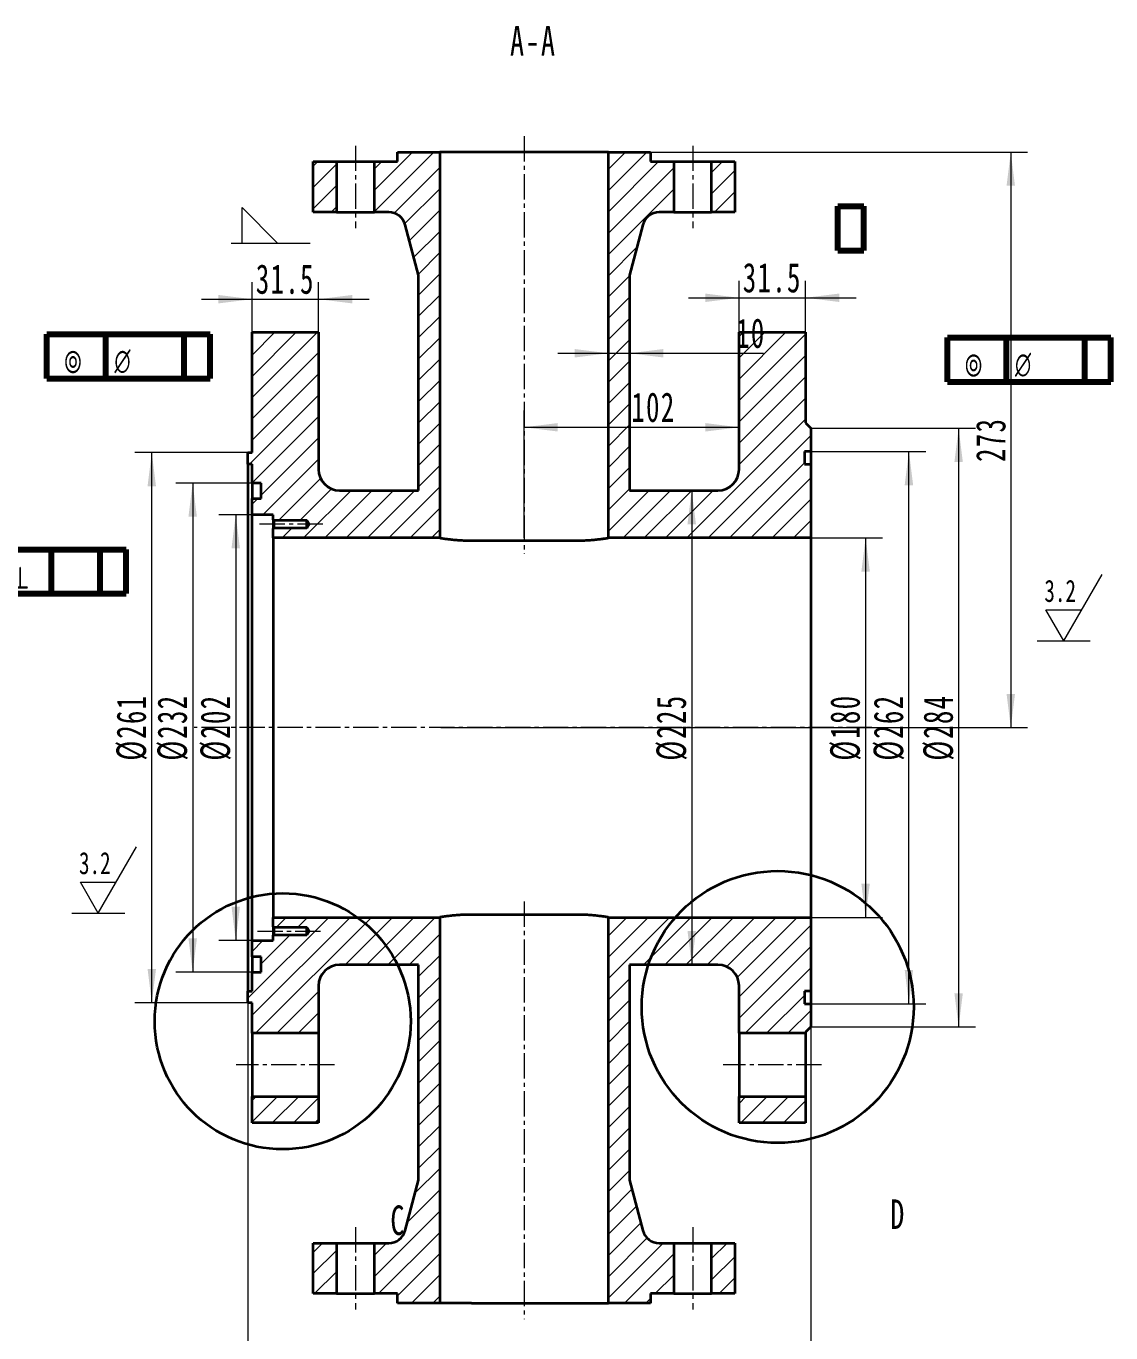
# Model space of a CAD drawing. Header units: millimetres. Extents: x -1112 to 2613, y -594 to 620.
# Drawn here: x 1548 to 2063, y -92 to 528 of the extents above; entities that cross this region are included whole.
import ezdxf

# ---------------------------------------------------------------- set-up
doc = ezdxf.new("R2010")
doc.units = ezdxf.units.MM
doc.linetypes.add('点画线', pattern=[18, 12, -2, 2, -2])
doc.layers.get('0').update_dxf_attribs({"lineweight": 35})
for name, color, linetype, lineweight in [('10', 7, 'Continuous', 18), ('中心线层', 1, '点画线', 18), ('修改图层', 1, 'Continuous', 80), ('剖面线层', 4, 'Continuous', 18), ('尺寸线层', 3, 'Continuous', 18), ('文字图层', 3, 'Continuous', 18), ('粗实线层', 7, 'Continuous', 35)]:
    doc.layers.add(name, color=color, linetype=linetype, lineweight=lineweight)
doc.styles.add('NX ANSI Symbols', font='')
doc.styles.add('宋体', font='')
doc.styles.add('标准', font='', dxfattribs={"width": 0.667})
doc.styles.get('NX ANSI Symbols').set_extended_font_data('nx ansi symbols')
doc.styles.get('宋体').set_extended_font_data('宋体')
doc.styles.get('标准').set_extended_font_data('宋体')
doc.dimstyles.new('标准', dxfattribs={"dimscale": 4, "dimtxt": 3.5, "dimasz": 4, "dimexe": 2, "dimexo": 0, "dimtad": 1, "dimdsep": 46, "dimtxsty": '标准', "dimblk": '_CAXARROW', "dimcen": 0, "dimdle": 8, "dimazin": 2, "dimtfac": 0.707107, "dimtdec": 3, "dimtmove": 2, "dimatfit": 3, "dimfxl": 1, "dimfrac": 2, "dimtolj": 1, "dimarcsym": 1})

# ---------------------------------------------------------------- blocks, each defined once
blk = doc.blocks.new('GROUPED_GEOM1')
at = {"layer": '10', "color": 3, "lineweight": 18}
for p, q in [((224.694552, 367.497853), (224.694552, 373.097853)), ((224.694552, 373.097853), (230.294552, 367.497853)), ((222.944552, 367.497853), (235.444552, 367.497853)), ((224.694552, 367.497853), (230.294552, 367.497853)), ((235.444552, 367.497853), (235.444552, 367.497853))]:
    blk.add_line(p, q, dxfattribs=at)
blk = doc.blocks.new('FCFEntity1')
at = {"layer": '修改图层'}
for p, q in [((0, -3.5), (0, 3.5)), ((0, 3.5), (21.153299, 3.5)), ((9.339306, -3.5), (9.339306, 3.5)), ((17.030148, -3.5), (17.030148, 3.5)), ((21.153299, -3.5), (21.153299, 3.5)), ((0, -3.5), (21.153299, -3.5))]:
    blk.add_line(p, q, dxfattribs=at)
at = {"layer": '修改图层', "insert": (3.067808, -2.704049), "char_height": 3.5, "width": 9.68819444, "attachment_point": 7, "line_spacing_factor": 1.216778, "style": 'NX ANSI Symbols'}
blk.add_mtext('{\\famgdt|b0|i0|c0|p2;\\W0.7;b}', dxfattribs=at)
blk = doc.blocks.new('FCFEntity3')
at = {"layer": '修改图层'}
for p, q in [((0, -3.5), (0, 3.5)), ((0, 3.5), (25.8431, 3.5)), ((9.339306, -3.5), (9.339306, 3.5)), ((21.719949, -3.5), (21.719949, 3.5)), ((25.8431, -3.5), (25.8431, 3.5)), ((0, -3.5), (25.8431, -3.5))]:
    blk.add_line(p, q, dxfattribs=at)
at = {"layer": '修改图层', "char_height": 3.5, "attachment_point": 7, "line_spacing_factor": 1.216778, "style": 'NX ANSI Symbols'}
for s, insert, width in [('{\\famgdt|b0|i0|c0|p2;\\W0.7;r}', (2.760798, -2.704049), 7.25763889), ('{\\faigdt|b0|i0|c0|p2;\\W0.7;n}', (10.694459, -2.704049), 4.94861111)]:
    blk.add_mtext(s, dxfattribs=dict(at, insert=insert, width=width))
blk = doc.blocks.new('FCFEntity4')
at = {"layer": '修改图层'}
for p, q in [((-25.8431, -3.5), (-25.8431, 3.5)), ((-25.8431, 3.5), (0, 3.5)), ((-16.503794, -3.5), (-16.503794, 3.5)), ((-4.123152, -3.5), (-4.123152, 3.5)), ((0, -3.5), (0, 3.5)), ((-25.8431, -3.5), (0, -3.5))]:
    blk.add_line(p, q, dxfattribs=at)
at = {"layer": '修改图层', "char_height": 3.5, "attachment_point": 7, "line_spacing_factor": 1.216778, "style": 'NX ANSI Symbols'}
for s, insert, width in [('{\\famgdt|b0|i0|c0|p2;\\W0.7;r}', (-23.082302, -2.704049), 7.25763889), ('{\\faigdt|b0|i0|c0|p2;\\W0.7;n}', (-15.148641, -2.704049), 4.94861111)]:
    blk.add_mtext(s, dxfattribs=dict(at, insert=insert, width=width))
blk = doc.blocks.new('FCFEntity5')
at = {"layer": '修改图层'}
for p, q in [((-2.061576, 0), (-2.061576, 7)), ((-2.061576, 7), (2.061575, 7)), ((2.061575, 0), (2.061575, 7)), ((-2.061576, 0), (2.061575, 0))]:
    blk.add_line(p, q, dxfattribs=at)
blk = doc.blocks.new('*X14')
at = {"layer": '尺寸线层', "linetype": 'Continuous'}
for points in [[(1647.4, 296.4), (1649.4, 280.4), (1645.4, 280.4)], [(1647.4, 94.4), (1649.4, 110.4), (1645.4, 110.4)]]:
    blk.add_hatch(color=0, dxfattribs=at).paths.add_polyline_path(points, flags=0)
at = {"layer": '尺寸线层', "color": 0, "linetype": 'Continuous'}
for p, q in [((1661.55, 296.4), (1639.4, 296.4)), ((1647.4, 296.4), (1647.4, 94.4)), ((1660.17, 94.4), (1639.4, 94.4))]:
    blk.add_line(p, q, dxfattribs=at)
at = {"layer": '尺寸线层', "color": 0, "insert": (1637.98, 195.4), "char_height": 14, "width": 55.2351, "attachment_point": 5, "rotation": 90, "line_spacing_factor": 1.15057, "style": '标准'}
blk.add_mtext('\\T1.1;%%C202', dxfattribs=at)
blk = doc.blocks.new('_CAXARROW')
blk.add_hatch(color=0).paths.add_polyline_path([(0, 0), (-1, 0.125), (-1, -0.125)], flags=0)
blk = doc.blocks.new('*X15')
at = {"layer": '尺寸线层', "linetype": 'Continuous'}
for points in [[(1946.2, 285.4), (1948.2, 269.4), (1944.2, 269.4)], [(1946.2, 105.4), (1948.2, 121.4), (1944.2, 121.4)]]:
    blk.add_hatch(color=0, dxfattribs=at).paths.add_polyline_path(points, flags=0)
at = {"layer": '尺寸线层', "color": 0, "linetype": 'Continuous'}
for p, q in [((1911.77, 285.4), (1954.2, 285.4)), ((1946.2, 285.4), (1946.2, 105.4)), ((1872.17, 105.4), (1954.2, 105.4))]:
    blk.add_line(p, q, dxfattribs=at)
at = {"layer": '尺寸线层', "color": 0, "insert": (1936.74, 195.4), "char_height": 14, "width": 55.5481, "attachment_point": 5, "rotation": 90, "line_spacing_factor": 1.15057, "style": '标准'}
blk.add_mtext('\\T1.1;%%C180', dxfattribs=at)
blk = doc.blocks.new('*X17')
at = {"layer": '尺寸线层', "linetype": 'Continuous'}
for points in [[(1607.58, 325.9), (1605.58, 309.9), (1609.58, 309.9)], [(1607.58, 64.9), (1605.58, 80.9), (1609.58, 80.9)]]:
    blk.add_hatch(color=0, dxfattribs=at).paths.add_polyline_path(points, flags=0)
at = {"layer": '尺寸线层', "color": 0, "linetype": 'Continuous'}
for p, q in [((1654.17, 325.9), (1599.58, 325.9)), ((1607.58, 64.9), (1607.58, 325.9)), ((1654.17, 64.9), (1599.58, 64.9))]:
    blk.add_line(p, q, dxfattribs=at)
at = {"layer": '尺寸线层', "color": 0, "insert": (1598.12, 195.4), "char_height": 14, "width": 54.1917, "attachment_point": 5, "rotation": 90, "line_spacing_factor": 1.15057, "style": '标准'}
blk.add_mtext('\\T1.1;%%C261', dxfattribs=at)
blk = doc.blocks.new('*X27')
at = {"layer": '尺寸线层', "linetype": 'Continuous'}
for points in [[(1863.71, 307.9), (1865.71, 291.9), (1861.71, 291.9)], [(1863.71, 82.9), (1865.71, 98.9), (1861.71, 98.9)]]:
    blk.add_hatch(color=0, dxfattribs=at).paths.add_polyline_path(points, flags=0)
at = {"layer": '尺寸线层', "color": 0, "linetype": 'Continuous'}
for p, q in [((1855.17, 307.9), (1871.71, 307.9)), ((1863.71, 307.9), (1863.71, 82.9)), ((1861.75, 82.9), (1871.71, 82.9))]:
    blk.add_line(p, q, dxfattribs=at)
at = {"layer": '尺寸线层', "color": 0, "insert": (1854.29, 195.4), "char_height": 14, "width": 55.2351, "attachment_point": 5, "rotation": 90, "line_spacing_factor": 1.15057, "style": '标准'}
blk.add_mtext('\\T1.1;%%C225', dxfattribs=at)
blk = doc.blocks.new('*X28')
at = {"layer": '尺寸线层', "linetype": 'Continuous'}
for points in [[(1966.75, 326.4), (1964.75, 310.4), (1968.75, 310.4)], [(1966.75, 64.4), (1964.75, 80.4), (1968.75, 80.4)]]:
    blk.add_hatch(color=0, dxfattribs=at).paths.add_polyline_path(points, flags=0)
at = {"layer": '尺寸线层', "color": 0, "linetype": 'Continuous'}
for p, q in [((1918.67, 326.4), (1974.75, 326.4)), ((1966.75, 64.4), (1966.75, 326.4)), ((1918.67, 64.4), (1974.75, 64.4))]:
    blk.add_line(p, q, dxfattribs=at)
at = {"layer": '尺寸线层', "color": 0, "insert": (1957.32, 195.4), "char_height": 14, "width": 55.2351, "attachment_point": 5, "rotation": 90, "line_spacing_factor": 1.15057, "style": '标准'}
blk.add_mtext('\\T1.1;%%C262', dxfattribs=at)
blk = doc.blocks.new('*X29')
at = {"layer": '尺寸线层', "linetype": 'Continuous'}
for points in [[(1990.33, 337.4), (1992.33, 321.4), (1988.33, 321.4)], [(1990.33, 53.4), (1992.33, 69.4), (1988.33, 69.4)]]:
    blk.add_hatch(color=0, dxfattribs=at).paths.add_polyline_path(points, flags=0)
at = {"layer": '尺寸线层', "color": 0, "linetype": 'Continuous'}
for p, q in [((1920.17, 337.4), (1998.33, 337.4)), ((1990.33, 337.4), (1990.33, 53.4)), ((1920.17, 53.4), (1998.33, 53.4))]:
    blk.add_line(p, q, dxfattribs=at)
at = {"layer": '尺寸线层', "color": 0, "insert": (1980.91, 195.4), "char_height": 14, "width": 55.9654, "attachment_point": 5, "rotation": 90, "line_spacing_factor": 1.15057, "style": '标准'}
blk.add_mtext('\\T1.1;%%C284', dxfattribs=at)
blk = doc.blocks.new('*X30')
at = {"layer": '尺寸线层', "linetype": 'Continuous'}
for points in [[(1626.98, 311.4), (1628.98, 295.4), (1624.98, 295.4)], [(1626.98, 79.4), (1628.98, 95.4), (1624.98, 95.4)]]:
    blk.add_hatch(color=0, dxfattribs=at).paths.add_polyline_path(points, flags=0)
at = {"layer": '尺寸线层', "color": 0, "linetype": 'Continuous'}
for p, q in [((1656.22, 311.4), (1618.98, 311.4)), ((1626.98, 311.4), (1626.98, 79.4)), ((1657.29, 79.4), (1618.98, 79.4))]:
    blk.add_line(p, q, dxfattribs=at)
at = {"layer": '尺寸线层', "color": 0, "insert": (1617.56, 195.4), "char_height": 14, "width": 55.2351, "attachment_point": 5, "rotation": 90, "line_spacing_factor": 1.15057, "style": '标准'}
blk.add_mtext('\\T1.1;%%C232', dxfattribs=at)
blk = doc.blocks.new('*X32')
at = {"layer": '尺寸线层', "linetype": 'Continuous'}
for points in [[(2015.07, 468.4), (2017.07, 452.4), (2013.07, 452.4)], [(2015.07, 195.4), (2017.07, 211.4), (2013.07, 211.4)]]:
    blk.add_hatch(color=0, dxfattribs=at).paths.add_polyline_path(points, flags=0)
at = {"layer": '尺寸线层', "color": 0, "linetype": 'Continuous'}
for p, q in [((1809.17, 468.4), (2023.07, 468.4)), ((2015.07, 468.4), (2015.07, 195.4)), ((1744.67, 195.4), (2023.07, 195.4))]:
    blk.add_line(p, q, dxfattribs=at)
at = {"layer": '尺寸线层', "color": 0, "insert": (2005.65, 331.9), "char_height": 14, "width": 39.71, "attachment_point": 5, "rotation": 90, "line_spacing_factor": 1.15057, "style": '标准'}
blk.add_mtext('\\T1.1;273', dxfattribs=at)
blk = doc.blocks.new('*X35')
at = {"layer": '尺寸线层', "linetype": 'Continuous'}
for points in [[(1784.17, 337.85), (1800.17, 339.85), (1800.17, 335.85)], [(1886.17, 337.85), (1870.17, 339.85), (1870.17, 335.85)]]:
    blk.add_hatch(color=0, dxfattribs=at).paths.add_polyline_path(points, flags=0)
at = {"layer": '尺寸线层', "color": 0, "linetype": 'Continuous'}
for p, q in [((1886.17, 350.4), (1886.17, 329.85)), ((1784.17, 285.4), (1784.17, 345.85)), ((1784.17, 337.85), (1886.17, 337.85))]:
    blk.add_line(p, q, dxfattribs=at)
at = {"layer": '尺寸线层', "color": 0, "insert": (1845.54, 347.31), "char_height": 14, "width": 38.0406, "attachment_point": 5, "line_spacing_factor": 1.15057, "style": '标准'}
blk.add_mtext('\\T1.1;102', dxfattribs=at)
blk = doc.blocks.new('*X36')
at = {"layer": '尺寸线层', "linetype": 'Continuous'}
for points in [[(1886.17, 399.29), (1870.17, 401.29), (1870.17, 397.29)], [(1917.67, 399.29), (1933.67, 401.29), (1933.67, 397.29)]]:
    blk.add_hatch(color=0, dxfattribs=at).paths.add_polyline_path(points, flags=0)
at = {"layer": '尺寸线层', "color": 0, "linetype": 'Continuous'}
for p, q in [((1886.17, 382.9), (1886.17, 407.29)), ((1917.67, 382.9), (1917.67, 407.29)), ((1862.17, 399.29), (1941.67, 399.29))]:
    blk.add_line(p, q, dxfattribs=at)
at = {"layer": '尺寸线层', "color": 0, "insert": (1901.92, 408.75), "char_height": 14, "width": 54.1917, "attachment_point": 5, "line_spacing_factor": 1.15057, "style": '标准'}
blk.add_mtext('\\T1.1;31.5', dxfattribs=at)
blk = doc.blocks.new('*X37')
at = {"layer": '尺寸线层', "linetype": 'Continuous'}
for points in [[(1653.17, -112.29), (1669.17, -110.29), (1669.17, -114.29)], [(1920.17, -112.29), (1904.17, -110.29), (1904.17, -114.29)]]:
    blk.add_hatch(color=0, dxfattribs=at).paths.add_polyline_path(points, flags=0)
at = {"layer": '尺寸线层', "color": 0, "linetype": 'Continuous'}
for p, q in [((1920.17, 195.4), (1920.17, -120.29)), ((1653.17, 67.65), (1653.17, -120.29)), ((1653.17, -112.29), (1920.17, -112.29))]:
    blk.add_line(p, q, dxfattribs=at)
at = {"layer": '尺寸线层', "color": 0, "insert": (1786.67, -102.87), "char_height": 14, "width": 39.8143, "attachment_point": 5, "line_spacing_factor": 1.15057, "style": '标准'}
blk.add_mtext('\\T1.1;267', dxfattribs=at)
blk = doc.blocks.new('*X42')
at = {"layer": '尺寸线层', "linetype": 'Continuous'}
for points in [[(1824.17, 372.97), (1808.17, 374.97), (1808.17, 370.97)], [(1834.17, 372.97), (1850.17, 374.97), (1850.17, 370.97)]]:
    blk.add_hatch(color=0, dxfattribs=at).paths.add_polyline_path(points, flags=0)
at = {"layer": '尺寸线层', "color": 0, "linetype": 'Continuous'}
for p, q in [((1834.17, 358.97), (1834.17, 380.97)), ((1800.17, 372.97), (1897.7, 372.97)), ((1824.17, 373), (1824.17, 364.97))]:
    blk.add_line(p, q, dxfattribs=at)
at = {"layer": '尺寸线层', "color": 0, "insert": (1891.78, 382.43), "char_height": 14, "width": 28, "attachment_point": 5, "line_spacing_factor": 1.15057, "style": '标准'}
blk.add_mtext('\\T1.1;10', dxfattribs=at)
blk = doc.blocks.new('*X43')
at = {"layer": '尺寸线层', "linetype": 'Continuous'}
for points in [[(1655.17, 398.62), (1639.17, 400.62), (1639.17, 396.62)], [(1686.67, 398.62), (1702.67, 400.62), (1702.67, 396.62)]]:
    blk.add_hatch(color=0, dxfattribs=at).paths.add_polyline_path(points, flags=0)
at = {"layer": '尺寸线层', "color": 0, "linetype": 'Continuous'}
for p, q in [((1655.17, 365.71), (1655.17, 406.62)), ((1686.67, 382.9), (1686.67, 406.62)), ((1631.17, 398.62), (1710.67, 398.62))]:
    blk.add_line(p, q, dxfattribs=at)
at = {"layer": '尺寸线层', "color": 0, "insert": (1670.92, 408.08), "char_height": 14, "width": 54.1917, "attachment_point": 5, "line_spacing_factor": 1.15057, "style": '标准'}
blk.add_mtext('\\T1.1;31.5', dxfattribs=at)
blk = doc.blocks.new('GROUPED_GEOM2')
at = {"layer": '10', "color": 3, "lineweight": 18}
for p, q in [((314.610074, 332.548119), (314.610074, 310.278249)), ((354.610074, 304.602137), (360.669069, 315.096625)), ((354.610074, 304.602137), (351.777875, 309.507649)), ((351.777875, 309.507649), (357.442272, 309.507649)), ((350.410074, 304.602137), (358.810074, 304.602137))]:
    blk.add_line(p, q, dxfattribs=at)
at = {"layer": '10', "color": 4, "linetype": 'Continuous', "lineweight": 13, "insert": (351.554189, 310.698613), "char_height": 3.5, "width": 9.66312849, "attachment_point": 7, "line_spacing_factor": 1.12395, "style": '宋体'}
blk.add_mtext('{\\W0.7;3.2}', dxfattribs=at)
blk = doc.blocks.new('GROUPED_GEOM4')
at = {"layer": '10', "color": 3, "lineweight": 18}
for p, q in [((201.959213, 261.556623), (208.018208, 272.051112)), ((226.27674, 254.645971), (226.27674, 271.567203)), ((201.959213, 261.556623), (199.127014, 266.462135)), ((199.127014, 266.462135), (204.791411, 266.462135)), ((197.759213, 261.556623), (206.159213, 261.556623))]:
    blk.add_line(p, q, dxfattribs=at)
at = {"layer": '10', "color": 4, "linetype": 'Continuous', "lineweight": 13, "insert": (198.903328, 267.6531), "char_height": 3.5, "width": 9.66312849, "attachment_point": 7, "line_spacing_factor": 1.12395, "style": '宋体'}
blk.add_mtext('{\\W0.7;3.2}', dxfattribs=at)

msp = doc.modelspace()

# ---------------------------------------------------------------- hatches: boundary and pattern name
at = {"layer": '剖面线层'}
h = msp.add_hatch(dxfattribs=at)
h.set_pattern_fill('ANSI31', color=256, style=0, pattern_type=0)
h.set_pattern_definition([(45, (0, 0), (-5.051394, 5.051394), [])])
h.paths.add_polyline_path([(1884.171, 463.902), (1884.171, 439.902), (1873.171, 439.902), (1873.171, 463.902)], flags=0)
edge = h.paths.add_edge_path(flags=0)
edge.add_line((1834.171, 307.902), (1876.171, 307.902))
edge.add_arc((1876.171, 317.902), 10, 270, 360)
edge.add_line((1886.171, 317.902), (1886.171, 382.902))
edge.add_line((1886.171, 382.902), (1917.671, 382.902))
edge.add_line((1917.671, 382.902), (1917.671, 339.902))
edge.add_line((1917.671, 339.902), (1920.171, 337.402))
edge.add_line((1920.171, 337.402), (1920.171, 326.402))
edge.add_line((1920.171, 326.402), (1917.171, 326.402))
edge.add_line((1917.171, 326.402), (1917.171, 320.402))
edge.add_line((1917.171, 320.402), (1920.171, 320.402))
edge.add_line((1920.171, 320.402), (1920.171, 285.402))
edge.add_line((1920.171, 285.402), (1824.171, 285.402))
edge.add_line((1824.171, 285.402), (1824.171, 468.402))
edge.add_line((1824.171, 468.402), (1844.171, 468.402))
edge.add_line((1844.171, 468.402), (1844.171, 463.902))
edge.add_line((1844.171, 463.902), (1855.171, 463.902))
edge.add_line((1855.171, 463.902), (1855.171, 439.902))
edge.add_line((1855.171, 439.902), (1848.31, 439.902))
edge.add_arc((1848.31, 431.902), 8, 90, 165)
edge.add_line((1840.582, 433.973), (1834.171, 410.046))
edge.add_line((1834.171, 410.046), (1834.171, 307.902))
edge = h.paths.add_edge_path(flags=0)
edge.add_line((1665.171, 285.402), (1665.171, 290.152))
edge.add_line((1665.171, 290.152), (1681.171, 290.152))
edge.add_line((1681.171, 290.152), (1682.223, 291.902))
edge.add_line((1682.223, 291.902), (1681.171, 293.652))
edge.add_line((1681.171, 293.652), (1665.171, 293.652))
edge.add_line((1665.171, 293.652), (1665.171, 296.402))
edge.add_line((1665.171, 296.402), (1655.171, 296.402))
edge.add_line((1655.171, 296.402), (1655.171, 304.102))
edge.add_line((1655.171, 304.102), (1659.411, 304.102))
edge.add_line((1659.411, 304.102), (1659.411, 311.402))
edge.add_line((1659.411, 311.402), (1655.171, 311.402))
edge.add_line((1655.171, 311.402), (1655.171, 320.402))
edge.add_line((1655.171, 320.402), (1653.171, 320.402))
edge.add_line((1653.171, 320.402), (1653.171, 325.902))
edge.add_line((1653.171, 325.902), (1655.171, 325.902))
edge.add_line((1655.171, 325.902), (1655.171, 382.902))
edge.add_line((1655.171, 382.902), (1686.671, 382.902))
edge.add_line((1686.671, 382.902), (1686.671, 317.902))
edge.add_arc((1696.671, 317.902), 10, 180, 270)
edge.add_line((1696.671, 307.902), (1734.171, 307.902))
edge.add_line((1734.171, 307.902), (1734.171, 410.046))
edge.add_line((1734.171, 410.046), (1727.76, 433.973))
edge.add_arc((1720.033, 431.902), 8, 15, 90)
edge.add_line((1720.033, 439.902), (1713.171, 439.902))
edge.add_line((1713.171, 439.902), (1713.171, 463.902))
edge.add_line((1713.171, 463.902), (1724.171, 463.902))
edge.add_line((1724.171, 463.902), (1724.171, 468.402))
edge.add_line((1724.171, 468.402), (1744.171, 468.402))
edge.add_line((1744.171, 468.402), (1744.171, 285.402))
edge.add_line((1744.171, 285.402), (1665.171, 285.402))
h.paths.add_polyline_path([(1695.171, 463.902), (1695.171, 439.902), (1684.171, 439.902), (1684.171, 463.902)], flags=0)
h.paths.add_polyline_path([(1686.671, 20.402), (1686.671, 7.902), (1655.171, 7.902), (1655.171, 20.402)], flags=0)
h.paths.add_polyline_path([(1917.671, 20.402), (1917.671, 7.902), (1886.171, 7.902), (1886.171, 20.402)], flags=0)
h.paths.add_polyline_path([(1684.171, -73.098), (1684.171, -49.098), (1695.171, -49.098), (1695.171, -73.098)], flags=0)
edge = h.paths.add_edge_path(flags=0)
edge.add_line((1920.171, 70.402), (1917.171, 70.402))
edge.add_line((1917.171, 70.402), (1917.171, 64.402))
edge.add_line((1917.171, 64.402), (1920.171, 64.402))
edge.add_line((1920.171, 64.402), (1920.171, 53.402))
edge.add_line((1920.171, 53.402), (1917.671, 50.902))
edge.add_line((1917.671, 50.902), (1917.671, 50.402))
edge.add_line((1917.671, 50.402), (1886.171, 50.402))
edge.add_line((1886.171, 50.402), (1886.171, 72.902))
edge.add_arc((1876.171, 72.902), 10, 360, 450)
edge.add_line((1876.171, 82.902), (1834.171, 82.902))
edge.add_line((1834.171, 82.902), (1834.171, -19.241))
edge.add_line((1834.171, -19.241), (1840.582, -43.168))
edge.add_arc((1848.31, -41.098), 8, 195, 270)
edge.add_line((1848.31, -49.098), (1855.171, -49.098))
edge.add_line((1855.171, -49.098), (1855.171, -73.098))
edge.add_line((1855.171, -73.098), (1844.171, -73.098))
edge.add_line((1844.171, -73.098), (1844.171, -77.598))
edge.add_line((1844.171, -77.598), (1824.171, -77.598))
edge.add_line((1824.171, -77.598), (1824.171, 105.402))
edge.add_line((1824.171, 105.402), (1920.171, 105.402))
edge.add_line((1920.171, 105.402), (1920.171, 70.402))
edge = h.paths.add_edge_path(flags=0)
edge.add_line((1724.171, -77.598), (1724.171, -73.098))
edge.add_line((1724.171, -73.098), (1713.171, -73.098))
edge.add_line((1713.171, -73.098), (1713.171, -49.098))
edge.add_line((1713.171, -49.098), (1720.033, -49.098))
edge.add_arc((1720.033, -41.098), 8, 270, 345)
edge.add_line((1727.76, -43.168), (1734.171, -19.241))
edge.add_line((1734.171, -19.241), (1734.171, 82.902))
edge.add_line((1734.171, 82.902), (1696.671, 82.902))
edge.add_arc((1696.671, 72.902), 10, 90, 180)
edge.add_line((1686.671, 72.902), (1686.671, 50.402))
edge.add_line((1686.671, 50.402), (1655.171, 50.402))
edge.add_line((1655.171, 50.402), (1655.171, 64.902))
edge.add_line((1655.171, 64.902), (1653.171, 64.902))
edge.add_line((1653.171, 64.902), (1653.171, 70.402))
edge.add_line((1653.171, 70.402), (1655.171, 70.402))
edge.add_line((1655.171, 70.402), (1655.171, 79.402))
edge.add_line((1655.171, 79.402), (1659.411, 79.402))
edge.add_line((1659.411, 79.402), (1659.411, 86.702))
edge.add_line((1659.411, 86.702), (1655.171, 86.702))
edge.add_line((1655.171, 86.702), (1655.171, 94.402))
edge.add_line((1655.171, 94.402), (1665.171, 94.402))
edge.add_line((1665.171, 94.402), (1665.171, 97.152))
edge.add_line((1665.171, 97.152), (1681.171, 97.152))
edge.add_line((1681.171, 97.152), (1682.223, 98.902))
edge.add_line((1682.223, 98.902), (1681.171, 100.652))
edge.add_line((1681.171, 100.652), (1665.171, 100.652))
edge.add_line((1665.171, 100.652), (1665.171, 105.402))
edge.add_line((1665.171, 105.402), (1744.171, 105.402))
edge.add_line((1744.171, 105.402), (1744.171, -77.598))
edge.add_line((1744.171, -77.598), (1724.171, -77.598))
h.paths.add_polyline_path([(1873.171, -49.098), (1884.171, -49.098), (1884.171, -73.098), (1873.171, -73.098)], flags=0)

# ---------------------------------------------------------------- linework, layer by layer
at = {"layer": '中心线层'}
for p, q in [((1704.171, 471.442), (1704.171, 432.362)), ((1784.171, 475.942), (1784.171, 277.862)), ((1864.171, 471.442), (1864.171, 432.362)), ((1688.711, 291.902), (1657.881, 291.902)), ((1949.171, 195.402), (1627.671, 195.402)), ((1784.171, 112.942), (1784.171, -85.138)), ((1657.673, 98.902), (1688.711, 98.902)), ((1694.211, 35.402), (1647.631, 35.402)), ((1925.211, 35.402), (1878.631, 35.402)), ((1704.171, -41.558), (1704.171, -80.638)), ((1864.171, -41.558), (1864.171, -80.638))]:
    msp.add_line(p, q, dxfattribs=at)
at = {"layer": '粗实线层'}
for p, q in [((1724.171, 463.902), (1724.171, 468.402)), ((1724.171, 468.402), (1744.171, 468.402)), ((1759.171, 468.402), (1744.171, 468.402)), ((1744.171, 468.402), (1744.171, 285.402)), ((1809.171, 468.402), (1759.171, 468.402)), ((1824.171, 468.402), (1809.171, 468.402)), ((1824.171, 468.402), (1844.171, 468.402)), ((1824.171, 285.402), (1824.171, 468.402)), ((1844.171, 468.402), (1844.171, 463.902)), ((1684.171, 463.902), (1695.171, 463.902)), ((1684.171, 439.902), (1684.171, 463.902)), ((1695.171, 463.902), (1713.171, 463.902)), ((1695.171, 463.902), (1695.171, 439.902)), ((1713.171, 463.902), (1724.171, 463.902)), ((1713.171, 439.902), (1713.171, 463.902)), ((1844.171, 463.902), (1855.171, 463.902)), ((1855.171, 463.902), (1873.171, 463.902)), ((1855.171, 463.902), (1855.171, 439.902)), ((1873.171, 463.902), (1884.171, 463.902)), ((1873.171, 439.902), (1873.171, 463.902)), ((1884.171, 463.902), (1884.171, 439.902)), ((1695.171, 439.902), (1684.171, 439.902)), ((1695.171, 439.902), (1713.171, 439.902)), ((1720.033, 439.902), (1713.171, 439.902)), ((1734.171, 410.046), (1727.76, 433.973)), ((1840.582, 433.973), (1834.171, 410.046)), ((1855.171, 439.902), (1848.31, 439.902)), ((1855.171, 439.902), (1873.171, 439.902)), ((1884.171, 439.902), (1873.171, 439.902)), ((1734.171, 307.902), (1734.171, 410.046)), ((1834.171, 410.046), (1834.171, 307.902)), ((1655.171, 382.902), (1686.671, 382.902)), ((1655.171, 325.902), (1655.171, 382.902)), ((1686.671, 382.902), (1686.671, 317.902)), ((1886.171, 382.902), (1917.671, 382.902)), ((1886.171, 317.902), (1886.171, 382.902)), ((1917.671, 382.902), (1917.671, 339.902)), ((1917.671, 339.902), (1920.171, 337.402)), ((1920.171, 337.402), (1920.171, 326.402)), ((1653.171, 320.402), (1653.171, 325.902)), ((1653.171, 325.902), (1655.171, 325.902)), ((1917.171, 326.402), (1917.171, 320.402)), ((1920.171, 326.402), (1917.171, 326.402)), ((1920.171, 326.402), (1920.171, 320.405)), ((1655.171, 320.402), (1653.171, 320.402)), ((1653.171, 320.402), (1653.171, 195.402)), ((1655.171, 311.402), (1655.171, 320.402)), ((1917.171, 320.402), (1920.171, 320.402)), ((1920.171, 320.402), (1920.171, 285.402)), ((1655.171, 311.402), (1655.171, 304.106)), ((1659.411, 311.402), (1655.171, 311.402)), ((1659.411, 304.102), (1659.411, 311.402)), ((1655.171, 296.402), (1655.171, 304.102)), ((1655.171, 304.102), (1659.411, 304.102)), ((1696.671, 307.902), (1734.171, 307.902)), ((1834.171, 307.902), (1876.171, 307.902)), ((1655.171, 195.402), (1655.171, 296.402)), ((1665.171, 296.402), (1655.171, 296.402)), ((1665.171, 293.902), (1665.171, 296.402)), ((1665.421, 293.652), (1665.171, 293.902)), ((1665.171, 293.902), (1665.171, 291.902)), ((1665.171, 291.902), (1665.171, 289.902)), ((1665.421, 293.652), (1665.421, 290.152)), ((1681.171, 293.652), (1665.421, 293.652)), ((1681.171, 293.652), (1681.171, 293.902)), ((1682.223, 291.902), (1681.171, 293.652)), ((1681.171, 291.902), (1681.171, 293.652)), ((1681.171, 290.152), (1682.223, 291.902)), ((1681.171, 290.152), (1681.171, 291.902)), ((1665.171, 289.902), (1665.421, 290.152)), ((1665.171, 285.402), (1665.171, 289.902)), ((1744.171, 285.402), (1665.171, 285.402)), ((1665.171, 285.402), (1665.171, 195.402)), ((1665.421, 290.152), (1681.171, 290.152)), ((1681.171, 290.152), (1681.171, 289.902)), ((1920.171, 285.402), (1824.171, 285.402)), ((1920.171, 285.402), (1920.171, 195.402)), ((1759.171, 284.143), (1809.171, 284.143)), ((1653.171, 195.39), (1653.171, 70.402)), ((1655.171, 94.402), (1655.171, 195.392)), ((1665.171, 195.393), (1665.171, 105.402)), ((1920.171, 195.393), (1920.171, 105.402)), ((1665.171, 100.902), (1665.171, 105.402)), ((1665.171, 105.402), (1744.171, 105.402)), ((1744.171, 105.402), (1744.171, -77.598)), ((1809.171, 106.661), (1759.171, 106.661)), ((1824.171, -77.598), (1824.171, 105.402)), ((1824.171, 105.402), (1920.171, 105.402)), ((1920.171, 105.402), (1920.171, 70.402)), ((1665.421, 100.652), (1665.171, 100.902)), ((1665.171, 100.902), (1665.171, 100.316)), ((1665.171, 100.316), (1665.171, 96.902)), ((1681.171, 100.652), (1665.421, 100.652)), ((1665.421, 100.652), (1665.421, 97.152)), ((1681.171, 100.652), (1681.171, 100.902)), ((1682.223, 98.902), (1681.171, 100.652)), ((1681.171, 97.152), (1681.171, 100.652)), ((1655.171, 86.702), (1655.171, 94.402)), ((1655.171, 94.402), (1665.171, 94.402)), ((1665.171, 96.902), (1665.421, 97.152)), ((1665.171, 94.402), (1665.171, 96.902)), ((1665.421, 97.152), (1681.171, 97.152)), ((1681.171, 97.152), (1682.223, 98.902)), ((1681.171, 97.152), (1681.171, 96.902)), ((1659.411, 86.702), (1655.171, 86.702)), ((1655.171, 86.699), (1655.171, 79.402)), ((1659.411, 79.402), (1659.411, 86.702)), ((1734.171, 82.902), (1696.671, 82.902)), ((1734.171, -19.241), (1734.171, 82.902)), ((1834.171, 82.902), (1834.171, -19.241)), ((1876.171, 82.902), (1834.171, 82.902)), ((1655.171, 70.402), (1655.171, 79.402)), ((1655.171, 79.402), (1659.411, 79.402)), ((1653.171, 70.402), (1655.171, 70.402)), ((1653.171, 64.902), (1653.171, 70.402)), ((1686.671, 72.902), (1686.671, 50.402)), ((1886.171, 50.402), (1886.171, 72.902)), ((1920.171, 70.402), (1917.171, 70.402)), ((1917.171, 70.402), (1917.171, 64.402)), ((1920.171, 70.399), (1920.171, 64.402)), ((1655.171, 64.902), (1653.171, 64.902)), ((1655.171, 50.402), (1655.171, 64.902)), ((1917.171, 64.402), (1920.171, 64.402)), ((1920.171, 64.402), (1920.171, 53.402)), ((1655.171, 50.402), (1655.171, 46.009)), ((1686.671, 50.402), (1655.171, 50.402)), ((1686.671, 50.402), (1686.671, 20.402)), ((1886.171, 50.402), (1886.171, 46.009)), ((1917.671, 50.402), (1886.171, 50.402)), ((1920.171, 53.402), (1917.671, 50.902)), ((1917.671, 50.902), (1917.671, 50.402)), ((1917.671, 50.402), (1917.671, 20.402)), ((1655.171, 46.009), (1655.171, 20.402)), ((1886.171, 46.009), (1886.171, 20.402)), ((1655.171, 7.902), (1655.171, 20.402)), ((1655.171, 20.402), (1686.671, 20.402)), ((1686.671, 20.402), (1686.671, 7.902)), ((1886.171, 7.902), (1886.171, 20.402)), ((1886.171, 20.402), (1917.671, 20.402)), ((1917.671, 20.402), (1917.671, 7.902)), ((1686.671, 7.902), (1655.171, 7.902)), ((1917.671, 7.902), (1886.171, 7.902)), ((1727.76, -43.168), (1734.171, -19.241)), ((1834.171, -19.241), (1840.582, -43.168)), ((1684.171, -73.098), (1684.171, -49.098)), ((1684.171, -49.098), (1695.171, -49.098)), ((1695.171, -49.098), (1704.171, -49.098)), ((1695.171, -49.098), (1695.171, -73.098)), ((1704.171, -49.098), (1713.171, -49.098)), ((1713.171, -49.098), (1720.033, -49.098)), ((1713.171, -73.098), (1713.171, -49.098)), ((1848.31, -49.098), (1855.171, -49.098)), ((1855.171, -49.098), (1864.171, -49.098)), ((1855.171, -49.098), (1855.171, -73.098)), ((1864.171, -49.098), (1873.171, -49.098)), ((1873.171, -49.098), (1884.171, -49.098)), ((1873.171, -73.098), (1873.171, -49.098)), ((1884.171, -49.098), (1884.171, -73.098)), ((1695.171, -73.098), (1684.171, -73.098)), ((1695.171, -73.098), (1704.171, -73.098)), ((1704.171, -73.098), (1713.171, -73.098)), ((1724.171, -73.098), (1713.171, -73.098)), ((1724.171, -77.598), (1724.171, -73.098)), ((1855.171, -73.098), (1844.171, -73.098)), ((1844.171, -73.098), (1844.171, -77.598)), ((1855.171, -73.098), (1864.171, -73.098)), ((1864.171, -73.098), (1873.171, -73.098)), ((1884.171, -73.098), (1873.171, -73.098)), ((1744.171, -77.598), (1724.171, -77.598)), ((1759.171, -77.598), (1744.171, -77.598)), ((1759.171, -77.598), (1809.171, -77.598)), ((1809.171, -77.598), (1824.171, -77.598)), ((1844.171, -77.598), (1824.171, -77.598))]:
    msp.add_line(p, q, dxfattribs=at)
for centre, radius in [((1904.506, 62.89), 64.504), ((1669.678, 56.097), 60.715)]:
    msp.add_circle(centre, radius, dxfattribs=at)
for centre, radius, start, end in [((1720.033, 431.902), 8, 15, 90), ((1848.31, 431.902), 8, 90, 165), ((1696.671, 317.902), 10, 180, 270), ((1876.171, 317.902), 10, 270, 360), ((1696.671, 72.902), 10, 90, 180), ((1876.171, 72.902), 10, 0, 90), ((1720.033, -41.098), 8, 270, 345), ((1848.31, -41.098), 8, 195, 270)]:
    msp.add_arc(centre, radius, start, end, dxfattribs=at)
for points, knots in [([(1744.171, 285.402), (1744.171, 285.402), (1744.195, 285.398), (1744.255, 285.388), (1744.268, 285.386), (1744.299, 285.381), (1744.348, 285.373), (1744.412, 285.362), (1744.555, 285.339), (1744.674, 285.32), (1744.958, 285.274), (1745.122, 285.248), (1745.404, 285.205), (1745.504, 285.189), (1745.716, 285.158), (1745.827, 285.141), (1746.174, 285.09), (1746.426, 285.053), (1746.968, 284.978), (1747.259, 284.939), (1747.724, 284.878), (1747.884, 284.858), (1748.131, 284.827), (1748.257, 284.812), (1748.385, 284.796), (1748.471, 284.786), (1748.515, 284.781), (1748.907, 284.734), (1749.271, 284.693), (1750.026, 284.613), (1750.417, 284.573), (1751.228, 284.497), (1751.648, 284.461), (1752.19, 284.417), (1752.299, 284.409), (1752.465, 284.396), (1752.52, 284.392), (1752.631, 284.384), (1752.91, 284.364), (1753.191, 284.344), (1753.871, 284.3), (1754.332, 284.274), (1755.266, 284.228), (1755.741, 284.208), (1756.463, 284.184), (1756.705, 284.177), (1757.071, 284.168), (1757.194, 284.165), (1757.378, 284.161), (1757.44, 284.16), (1757.563, 284.158), (1757.625, 284.157), (1758.18, 284.147), (1758.675, 284.143), (1759.171, 284.143)], [0, 0, 0, 0, 0.9352528, 0.9352528, 1.1708329, 1.1708329, 1.406413, 1.8775731, 1.8775731, 2.8198933, 2.8198933, 3.7622135, 3.7622135, 4.2333737, 4.2333737, 4.7045338, 4.7045338, 5.646854, 5.646854, 6.5891742, 6.5891742, 7.0603344, 7.0603344, 7.2959144, 7.4137044, 7.4137044, 7.5314945, 7.5314945, 8.4738147, 8.4738147, 9.4161349, 9.4161349, 10.3584552, 10.3584552, 10.5940352, 10.5940352, 10.7118253, 10.7118253, 10.8296153, 11.3007754, 11.3007754, 12.2430957, 12.2430957, 13.1854159, 13.1854159, 13.656576, 13.656576, 13.8921561, 13.8921561, 14.0099461, 14.0099461, 14.1277361, 14.1277361, 15.0700564, 15.0700564, 15.0700564, 15.0700564]), ([(1809.171, 284.143), (1809.667, 284.143), (1810.16, 284.147), (1811.136, 284.164), (1811.619, 284.176), (1812.579, 284.207), (1813.055, 284.227), (1813.644, 284.256), (1813.821, 284.265), (1813.996, 284.274), (1814.113, 284.281), (1814.172, 284.284), (1814.463, 284.301), (1814.693, 284.315), (1815.374, 284.359), (1815.816, 284.391), (1816.677, 284.459), (1817.096, 284.495), (1817.707, 284.553), (1817.907, 284.572), (1818.204, 284.602), (1818.302, 284.612), (1818.448, 284.627), (1818.497, 284.632), (1818.593, 284.642), (1819.024, 284.688), (1819.433, 284.734), (1820.123, 284.816), (1820.451, 284.857), (1821.07, 284.937), (1821.363, 284.976), (1821.705, 285.024), (1821.773, 285.034), (1821.905, 285.052), (1822.1, 285.08), (1822.282, 285.106), (1822.628, 285.158), (1822.837, 285.189), (1823.212, 285.247), (1823.377, 285.273), (1823.592, 285.307), (1823.658, 285.318), (1823.733, 285.33), (1823.748, 285.333), (1823.777, 285.337), (1823.791, 285.339), (1823.832, 285.346), (1823.857, 285.35), (1823.978, 285.37), (1824.05, 285.382), (1824.146, 285.398), (1824.171, 285.402), (1824.171, 285.402), (1824.171, 285.402), (1824.171, 285.402)], [0, 0, 0, 0, 0.9414357, 0.9414357, 1.8828714, 1.8828714, 2.8243071, 2.8243071, 3.059666, 3.1773455, 3.1773455, 3.2950249, 3.2950249, 3.7657428, 3.7657428, 4.7071785, 4.7071785, 5.6486142, 5.6486142, 6.119332, 6.119332, 6.3546909, 6.3546909, 6.4723704, 6.4723704, 6.5900499, 7.5314856, 7.5314856, 8.4729213, 8.4729213, 9.414357, 9.414357, 9.6497159, 9.6497159, 9.8850748, 10.3557926, 10.3557926, 11.2972283, 11.2972283, 12.238664, 12.238664, 12.7093819, 12.7093819, 12.8270613, 12.8270613, 12.9447408, 12.9447408, 13.1800997, 13.1800997, 14.1215354, 14.1215354, 15.0629711, 15.0629711, 15.0700319, 15.0700319, 15.0700319, 15.0700319]), ([(1759.171, 106.661), (1758.675, 106.661), (1758.183, 106.657), (1757.207, 106.641), (1756.723, 106.628), (1755.763, 106.597), (1755.288, 106.577), (1754.698, 106.548), (1754.522, 106.539), (1754.346, 106.53), (1754.229, 106.523), (1754.17, 106.52), (1753.879, 106.504), (1753.649, 106.49), (1752.968, 106.446), (1752.526, 106.414), (1751.665, 106.345), (1751.247, 106.309), (1750.636, 106.252), (1750.435, 106.232), (1750.138, 106.202), (1750.04, 106.192), (1749.894, 106.177), (1749.846, 106.172), (1749.749, 106.162), (1749.318, 106.116), (1748.91, 106.07), (1748.219, 105.988), (1747.892, 105.947), (1747.272, 105.867), (1746.979, 105.828), (1746.637, 105.78), (1746.569, 105.771), (1746.437, 105.752), (1746.242, 105.724), (1746.061, 105.698), (1745.714, 105.647), (1745.505, 105.615), (1745.13, 105.557), (1744.965, 105.531), (1744.75, 105.497), (1744.684, 105.486), (1744.609, 105.474), (1744.594, 105.472), (1744.566, 105.467), (1744.552, 105.465), (1744.511, 105.458), (1744.485, 105.454), (1744.364, 105.434), (1744.292, 105.422), (1744.196, 105.406), (1744.171, 105.402), (1744.171, 105.402), (1744.171, 105.402), (1744.171, 105.402)], [0, 0, 0, 0, 0.9414357, 0.9414357, 1.8828714, 1.8828714, 2.8243071, 2.8243071, 3.059666, 3.1773455, 3.1773455, 3.2950249, 3.2950249, 3.7657428, 3.7657428, 4.7071785, 4.7071785, 5.6486142, 5.6486142, 6.119332, 6.119332, 6.3546909, 6.3546909, 6.4723704, 6.4723704, 6.5900499, 7.5314856, 7.5314856, 8.4729213, 8.4729213, 9.414357, 9.414357, 9.6497159, 9.6497159, 9.8850748, 10.3557926, 10.3557926, 11.2972283, 11.2972283, 12.238664, 12.238664, 12.7093819, 12.7093819, 12.8270613, 12.8270613, 12.9447408, 12.9447408, 13.1800997, 13.1800997, 14.1215354, 14.1215354, 15.0629711, 15.0629711, 15.0700319, 15.0700319, 15.0700319, 15.0700319]), ([(1824.171, 105.402), (1824.171, 105.402), (1824.148, 105.406), (1824.088, 105.416), (1824.074, 105.418), (1824.044, 105.423), (1823.994, 105.431), (1823.931, 105.442), (1823.787, 105.465), (1823.668, 105.485), (1823.385, 105.53), (1823.22, 105.556), (1822.938, 105.599), (1822.838, 105.615), (1822.626, 105.647), (1822.515, 105.663), (1822.168, 105.715), (1821.916, 105.751), (1821.374, 105.826), (1821.084, 105.865), (1820.618, 105.926), (1820.459, 105.946), (1820.211, 105.977), (1820.086, 105.992), (1819.957, 106.008), (1819.871, 106.018), (1819.828, 106.023), (1819.435, 106.07), (1819.072, 106.111), (1818.317, 106.192), (1817.925, 106.231), (1817.114, 106.307), (1816.695, 106.344), (1816.152, 106.387), (1816.043, 106.395), (1815.877, 106.408), (1815.822, 106.412), (1815.711, 106.42), (1815.432, 106.441), (1815.151, 106.46), (1814.471, 106.504), (1814.011, 106.53), (1813.076, 106.576), (1812.602, 106.596), (1811.88, 106.62), (1811.637, 106.627), (1811.271, 106.636), (1811.148, 106.639), (1810.964, 106.643), (1810.902, 106.644), (1810.779, 106.646), (1810.224, 106.656), (1809.667, 106.661), (1809.171, 106.661)], [0, 0, 0, 0, 0.935253, 0.935253, 1.1708331, 1.1708331, 1.4064132, 1.8775734, 1.8775734, 2.8198938, 2.8198938, 3.7622141, 3.7622141, 4.2333743, 4.2333743, 4.7045345, 4.7045345, 5.6468549, 5.6468549, 6.5891753, 6.5891753, 7.0603355, 7.0603355, 7.2959156, 7.4137056, 7.4137056, 7.5314957, 7.5314957, 8.4738161, 8.4738161, 9.4161365, 9.4161365, 10.3584568, 10.3584568, 10.5940369, 10.5940369, 10.711827, 10.711827, 10.829617, 11.3007772, 11.3007772, 12.2430976, 12.2430976, 13.185418, 13.185418, 13.6565782, 13.6565782, 13.8921583, 13.8921583, 14.0099483, 14.0099483, 14.1277384, 15.0700588, 15.0700588, 15.0700588, 15.0700588])]:
    msp.add_open_spline(points, degree=3, knots=knots, dxfattribs=at)

# ---------------------------------------------------------------- block references
at = {"layer": '修改图层', "xscale": 3, "yscale": 3, "zscale": 3}
for name, p in [('FCFEntity5', (1939.241, 421.745)), ('FCFEntity4', (1635.322, 371.576)), ('FCFEntity3', (1985.02, 369.924)), ('FCFEntity1', (1531.945, 269.455))]:
    msp.add_blockref(name, p, dxfattribs=at)
at = {"layer": '剖面线层', "xscale": 3, "yscale": 3, "zscale": 3}
for name in ['GROUPED_GEOM1', 'GROUPED_GEOM2', 'GROUPED_GEOM4']:
    msp.add_blockref(name, (976.341, -677.239), dxfattribs=at)

# ---------------------------------------------------------------- texts
at = {"layer": '文字图层', "char_height": 14, "attachment_point": 7, "line_spacing_factor": 1.12395, "style": '标准'}
for s, insert, width in [('\\T1.1;{\\W0.7; A-A}', (1770.191, 514.149), 59.71978), ('\\T1.1;{\\W0.7;D}', (1957.891, -42.411), 12.48268), ('\\T1.1;{\\W0.7;C}', (1720.746, -45.509), 12.15419)]:
    msp.add_mtext(s, dxfattribs=dict(at, insert=insert, width=width))

# ---------------------------------------------------------------- dimensions: what is measured, and where the dimension line sits
at = {"layer": '尺寸线层'}
for base, p1, p2, angle, override, picture, middle in [((2015.074, 195.402), (1809.171, 468.402), (1744.671, 195.402), 270, {"dimsah": 1, "dimtzin": 0}, '*X32', (2005.653, 331.902)), ((1990.331, 53.402), (1920.171, 337.402), (1920.171, 53.402), 270, {"dimpost": '%%C<>', "dimsah": 1, "dimtzin": 0}, '*X29', (1980.909, 195.402)), ((1607.582, 325.902), (1654.171, 64.902), (1654.171, 325.902), 90, {"dimpost": '%%C<>', "dimsah": 1, "dimtzin": 0}, '*X17', (1598.121, 195.402)), ((1966.747, 326.402), (1918.671, 64.402), (1918.671, 326.402), 90, {"dimpost": '%%C<>', "dimsah": 1, "dimtzin": 0}, '*X28', (1957.325, 195.402)), ((1626.985, 79.402), (1656.224, 311.402), (1657.291, 79.402), 270, {"dimpost": '%%C<>', "dimsah": 1, "dimtzin": 0}, '*X30', (1617.563, 195.402)), ((1863.71, 82.902), (1855.171, 307.902), (1861.754, 82.902), 270, {"dimpost": '%%C<>', "dimsah": 1, "dimtzin": 0}, '*X27', (1854.289, 195.402)), ((1647.402, 94.402), (1661.55, 296.402), (1660.171, 94.402), 270, {"dimpost": '%%C<>', "dimsah": 1, "dimtzin": 0}, '*X14', (1637.98, 195.402)), ((1946.197, 105.402), (1911.775, 285.402), (1872.171, 105.402), 270, {"dimpost": '%%C<>', "dimsah": 1, "dimtzin": 0}, '*X15', (1936.736, 195.402))]:
    dim = msp.add_linear_dim(base=base, p1=p1, p2=p2, angle=angle, dimstyle='标准', override=override, dxfattribs=at)
    dim.commit()
    dim.dimension.update_dxf_attribs({"geometry": picture, "text_midpoint": middle, "dimtype": 160})
for base, p1, p2, picture, middle in [((1686.671, 398.619), (1655.171, 365.715), (1686.671, 382.902), '*X43', (1670.921, 408.079)), ((1917.671, 399.292), (1886.171, 382.902), (1917.671, 382.902), '*X36', (1901.921, 408.753)), ((1834.171, 372.968), (1824.171, 373), (1834.171, 358.974), '*X42', (1891.782, 382.429)), ((1886.171, 337.851), (1784.171, 285.402), (1886.171, 350.402), '*X35', (1845.542, 347.312)), ((1920.171, -112.289), (1653.171, 67.652), (1920.171, 195.402), '*X37', (1786.671, -102.867))]:
    dim = msp.add_linear_dim(base=base, p1=p1, p2=p2, dimstyle='标准', override={"dimsah": 1, "dimtzin": 0}, dxfattribs=at)
    dim.commit()
    dim.dimension.update_dxf_attribs({"geometry": picture, "text_midpoint": middle, "dimtype": 160})

doc.saveas('drawing.dxf')
